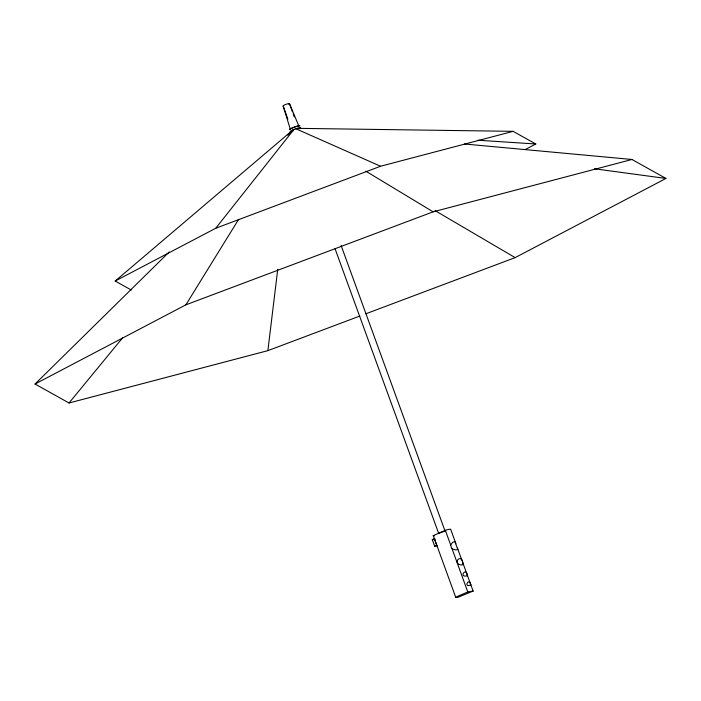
<?xml version="1.0" encoding="UTF-8"?>
<svg xmlns="http://www.w3.org/2000/svg" width="701" height="701" viewBox="0 0 701 701"><rect width="100%" height="100%" fill="white"/><g stroke="black" fill="none" stroke-linecap="round" stroke-linejoin="round"><path stroke-width="1.05" d="M450.69 544.984L451.391 547.753L452.741 549.102L455.545 549.891L457.841 549.566L455.028 541.838L452.732 542.171L450.69 544.984L445.337 530.289L433.183 535.678A9.332 1.043 -20 0 0 434.383 535.792M169.239 251.939L35.05 384.025L69.022 402.996L267.878 350.64L277.745 269.298M455.694 597.182L455.939 597.515A9.332 1.043 -20 0 0 458.235 597.191L473.184 591.031L467.786 591.959L455.694 597.182L433.253 535.52M35.05 384.025L185.861 304.839L238.629 219.36M131.236 290.004L115.192 281.04L215.733 228.254L294.166 129.159M69.022 402.996L122.526 337.917M287.813 135.214L292.501 130.605M115.192 281.04L293.176 129.72M525.154 149.576L535.792 143.994L513.141 131.341L297.022 128.336M365.966 313.741L515.139 257.626L665.95 178.448L631.978 159.477L464.491 143.994M288.523 104.16C291.187 102.399 282.372 105.22 283.484 105.886M439.685 533.049L440.719 532.594M437.187 545.86L434.664 546.132L432.289 539.612L434.348 538.745A9.332 1.043 -20 0 0 434.953 538.806M434.664 546.132L436.714 545.264A9.332 1.043 -20 0 0 436.951 545.325M441.113 532.436L442.769 531.84M215.733 228.254L380.573 166.251L513.141 131.341M185.861 304.839L433.122 211.833L631.978 159.477M267.878 350.64L359.832 316.046M445.337 530.289L446.309 530A9.332 1.043 -20 0 1 450.734 529.36L455.913 543.818M443.163 531.708L444.206 531.428M432.289 539.612L434.813 539.341M298.109 128.52L300.291 128.66M478.003 140.226L535.792 143.994M594.334 168.766L665.95 178.448M295.831 128.747L380.573 166.251M435.111 210.65L515.139 257.626M365.852 171.193L433.122 211.833M462.73 562.544C463.046 557.917 457.49 556.918 457.122 561.869C456.798 565.076 465.315 566.583 462.73 562.544L473.131 591.145M298.889 126.092L289.443 103.546L292.44 111.774M457.49 548.164L462.204 561.142M452.005 548.611L467.786 591.959M293.184 113.834L294.306 116.918M341.098 245.464L445.161 531.367M287.909 119.214L283.073 105.781L290.302 129.186M335.078 248.794L438.765 533.671M434.348 538.745L436.714 545.264M291.213 131.595A5.634 0.631 -20 0 1 291.791 130.491A5.634 0.631 -20 0 1 298.959 127.915A5.634 0.631 -20 0 1 299.59 128.59M292.808 131.192A5.634 0.631 -20 0 1 291.686 131.49M289.758 129.641A5.634 0.631 -20 0 1 294.297 127.091A5.634 0.631 -20 0 1 299.756 125.978M290.635 129.273A4.565 0.508 -20 0 1 293.465 127.521A4.565 0.508 -20 0 1 298.854 126.04M467.427 575.407L467.392 575.784C458.27 578.176 465.999 566.355 467.427 575.407M470.818 584.932C462.949 588.349 469.118 576.485 470.818 584.932"/></g></svg>
